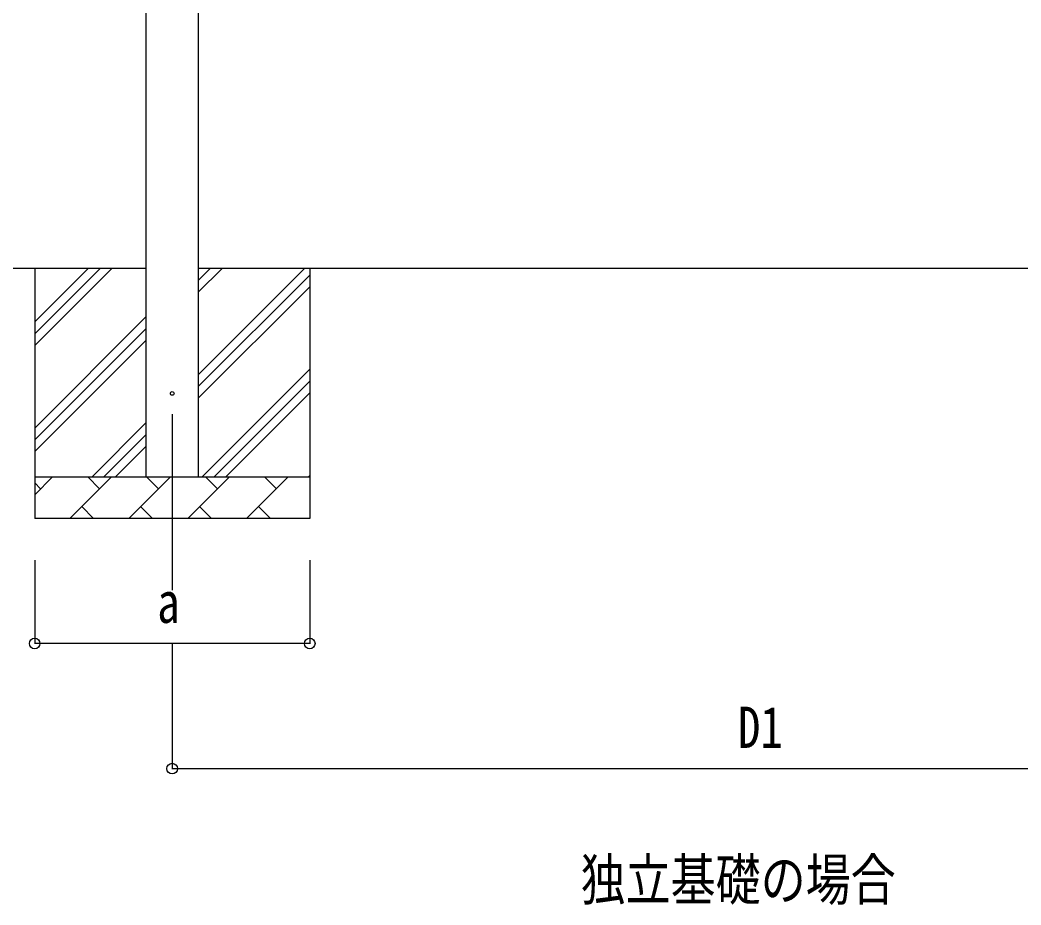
# Model space of a CAD drawing. Units: millimetres, scale not verified. Extents: x -12615 to 12615, y -8910 to 8910.
# Drawn here: x -10030 to -7628, y -4169 to -2046 of the extents above; entities that cross this region are included whole.
import ezdxf
from ezdxf.enums import TextEntityAlignment as Align

# ---------------------------------------------------------------- set-up
doc = ezdxf.new("R2010")
doc.units = ezdxf.units.MM
doc.header["$LTSCALE"] = 40
for name, color, linetype in [('0-2_USER1', 3, 'Continuous'), ('0-3_YKK_12', 2, 'Continuous'), ('0-4_YKK_13', 4, 'Continuous'), ('0-5_YKK_A1', 4, 'Continuous'), ('0-6_YKK_D', 6, 'Continuous')]:
    doc.layers.add(name, color=color, linetype=linetype)
doc.styles.add('ＭＳ ゴシック', font='')
doc.styles.get('ＭＳ ゴシック').set_extended_font_data('MS Gothic')

msp = doc.modelspace()

# ---------------------------------------------------------------- linework, layer by layer
at = {"layer": '0-3_YKK_12'}
msp.add_line((-9664.94, -2992), (-9664.94, -3413.56), dxfattribs=at)
at = {"layer": '0-4_YKK_13'}
msp.add_circle((-9664.94, -2942), 4.5, dxfattribs=at)
at = {"layer": '0-5_YKK_A1'}
for p, q in [((-9727.44, -3142), (-9727.44, -342)), ((-9602.44, -342), (-9602.44, -3142)), ((-9727.44, -2642), (-10478.26, -2642)), ((-9994.94, -2642), (-9994.94, -3242)), ((-9994.94, -2827.05), (-9809.89, -2642)), ((-9994.94, -2798.77), (-9838.17, -2642)), ((-9994.94, -2770.48), (-9866.46, -2642)), ((-6854.44, -2642), (-9602.44, -2642)), ((-9602.44, -2897.1), (-9347.34, -2642)), ((-9602.44, -2699.11), (-9545.33, -2642)), ((-9602.44, -2670.82), (-9573.62, -2642)), ((-9602.44, -2925.38), (-9334.94, -2657.88)), ((-9334.94, -2642), (-9334.94, -3242)), ((-9602.44, -2953.67), (-9334.94, -2686.17)), ((-9994.94, -3025.04), (-9727.44, -2757.54)), ((-9994.94, -3053.32), (-9727.44, -2785.82)), ((-9994.94, -3081.61), (-9727.44, -2814.11)), ((-9592.78, -3142), (-9334.94, -2884.16)), ((-9564.5, -3142), (-9334.94, -2912.44)), ((-9536.21, -3142), (-9334.94, -2940.73)), ((-9857.34, -3142), (-9727.44, -3012.1)), ((-9829.06, -3142), (-9727.44, -3040.38)), ((-9800.77, -3142), (-9727.44, -3068.67)), ((-9994.94, -3142), (-9334.94, -3142)), ((-9994.94, -3184.89), (-9952.05, -3142)), ((-9910.63, -3242), (-9810.63, -3142)), ((-9839.18, -3170.55), (-9867.73, -3142)), ((-9769.2, -3242), (-9669.2, -3142)), ((-9697.76, -3170.55), (-9726.31, -3142)), ((-9627.78, -3242), (-9527.78, -3142)), ((-9556.34, -3170.55), (-9584.89, -3142)), ((-9486.36, -3242), (-9386.36, -3142)), ((-9414.92, -3170.55), (-9443.47, -3142)), ((-9338.22, -3142), (-9334.94, -3138.72)), ((-9980.6, -3170.55), (-9994.94, -3156.21)), ((-9882.07, -3213.45), (-9853.52, -3242)), ((-9740.65, -3213.45), (-9712.1, -3242)), ((-9599.23, -3213.45), (-9570.68, -3242)), ((-9457.81, -3213.45), (-9429.26, -3242)), ((-9334.94, -3242), (-9994.94, -3242))]:
    msp.add_line(p, q, dxfattribs=at)
at = {"layer": '0-6_YKK_D'}
for p, q in [((-9994.94, -3342), (-9994.94, -3543)), ((-9334.94, -3342), (-9334.94, -3543)), ((-9334.94, -3542), (-9994.94, -3542)), ((-9664.94, -3543), (-9664.94, -3843)), ((-9664.94, -3842), (-6791.94, -3842))]:
    msp.add_line(p, q, dxfattribs=at)
for centre in [(-9994.94, -3542), (-9334.94, -3542), (-9664.94, -3842)]:
    msp.add_circle(centre, 12.75, dxfattribs=at)

# ---------------------------------------------------------------- texts
at = {"layer": '0-2_USER1', "style": 'ＭＳ ゴシック', "width": 0.8}
msp.add_text('独立基礎の場合', height=98.97, dxfattribs=at).set_placement((-8685, -4187.44), align=Align.BOTTOM_LEFT)
at = {"layer": '0-6_YKK_D', "style": 'ＭＳ ゴシック', "width": 0.8}
for s, p in [('a', (-9700.94, -3522)), ('D1', (-8307.64, -3822))]:
    msp.add_text(s, height=98.97, dxfattribs=at).set_placement(p, align=Align.BOTTOM_LEFT)

doc.saveas('drawing.dxf')
